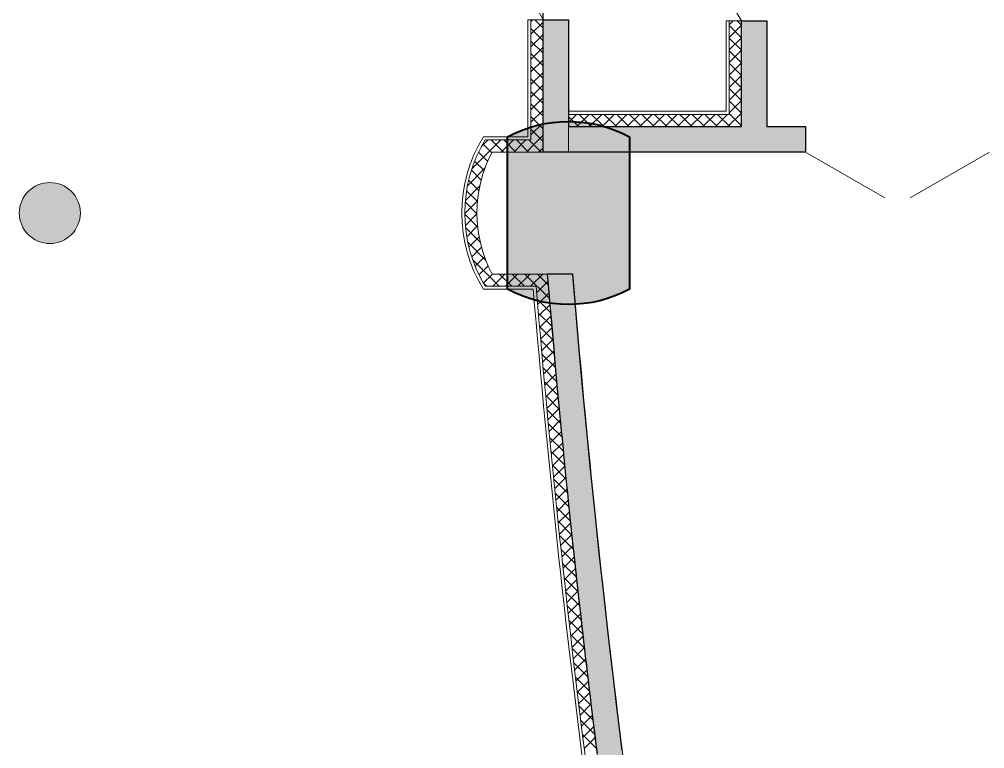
# Model space of a CAD drawing. Header units: millimetres. Extents: x 72919 to 485785, y -53256 to 338519.
# Drawn here: x 149570 to 159062, y 118273 to 125445 of the extents above; entities that cross this region are included whole.
import ezdxf

# ---------------------------------------------------------------- set-up
doc = ezdxf.new("R2010")
doc.units = ezdxf.units.MM
doc.layers.add('door', color=177, linetype='Continuous', lineweight=9)
doc.layers.add('wall', color=5, linetype='Continuous', lineweight=40)

# ---------------------------------------------------------------- blocks, each defined once
blk = doc.blocks.new('Пилон 1')
at = {"layer": 'wall', "lineweight": 9, "ltscale": 400, "true_color": 0x000000}
h = blk.add_hatch(color=18, dxfattribs=at)
h.dxf.hatch_style = 1
edge = h.paths.add_edge_path()
edge.add_line((600, -750), (600, 750))
edge.add_arc((0, -375), 1275, 61.92751, 118.07249)
edge.add_line((-600, 750), (-600, -750))
edge.add_arc((0, 375), 1275, 241.92751, 298.07249)
at = {"layer": 'wall', "color": 0, "ltscale": 400}
blk.add_lwpolyline([(600, -750), (600, 750, 0.25), (-600, 750), (-600, -750, 0.25), (600, -750)], format="xyb", dxfattribs=at)

msp = doc.modelspace()

# ---------------------------------------------------------------- hatches: boundary and pattern name
at = {"ltscale": 500, "true_color": 0x000000}
h = msp.add_hatch(color=18, dxfattribs=at)
h.dxf.hatch_style = 1
h.paths.add_polyline_path([(157300.43379, 124389.99944), (156920.43379, 124389.99944), (156920.43379, 125429.88635), (156670.43379, 125429.88635), (156670.43379, 124389.99944), (154970.43378, 124389.99944), (154970.4336, 125439.88732), (154720.43396, 125439.88738), (154720.43496, 124138.26062), (157300.43379, 124139.99944)])
h = msp.add_hatch(color=18, dxfattribs=at)
h.dxf.hatch_style = 1
edge = h.paths.add_edge_path()
edge.add_arc((149870.43379, 123539.99944), 300, 9, 369)
h = msp.add_hatch(color=18, dxfattribs=at)
h.dxf.hatch_style = 1
h.paths.add_polyline_path([(160884.91159, 113049.52659), (162320.43389, 113049.52659), (162320.43389, 115514.52659), (162323.47704, 115471.90468), (162333.01956, 115428.54401), (162347.38266, 115390.25663), (162375.76861, 115340.921), (162404.22325, 115306.55314), (162444.50281, 115271.52813), (162495.829, 115241.62804), (162544.24084, 115224.3635), (162570.43389, 115218.72261), (162570.43389, 113049.52659), (165584.67178, 113049.52659), (165584.67178, 112799.52659), (160884.91159, 112799.52659)], flags=17)
edge = h.paths.add_edge_path()
edge.add_line((156146.49084, 112397.88318), (156392.22304, 112443.90087))
edge.add_line((156392.22304, 112443.90087), (156328.29117, 112799.52659))
edge.add_line((156328.29117, 112799.52659), (159014.50601, 112799.52312))
edge.add_line((159014.50601, 112799.52312), (159014.50555, 112444.52659))
edge.add_line((159014.50555, 112444.52659), (159264.50601, 112444.5266))
edge.add_line((159264.50601, 112444.5266), (159264.50601, 112799.52659))
edge.add_line((159264.50601, 112799.52659), (159884.91227, 112799.52659))
edge.add_line((159884.91227, 112799.52659), (159884.91227, 113049.52659))
edge.add_line((159884.91227, 113049.52659), (156284.08019, 113049.52659))
edge.add_line((156284.08019, 113049.52659), (156207.46348, 113491.10859))
edge.add_line((156207.46348, 113491.10859), (156128.48617, 113958.07931))
edge.add_line((156128.48617, 113958.07931), (156046.67748, 114455.42582))
edge.add_line((156046.67748, 114455.42582), (155988.40136, 114818.83358))
edge.add_line((155988.40136, 114818.83358), (155950.80375, 115057.5856))
edge.add_line((155950.80375, 115057.5856), (155911.98443, 115307.81307))
edge.add_line((155911.98443, 115307.81307), (155880.36715, 115514.52659))
edge.add_line((155880.36715, 115514.52659), (155846.51612, 115738.86314))
edge.add_line((155846.51612, 115738.86314), (155809.29188, 115989.31376))
edge.add_line((155809.29188, 115989.31376), (155785.62944, 116150.64887))
edge.add_line((155785.62944, 116150.64887), (155766.19338, 116284.44999))
edge.add_line((155766.19338, 116284.44999), (155707.43811, 116696.29168))
edge.add_line((155707.43811, 116696.29168), (155668.99997, 116972.03816))
edge.add_line((155668.99997, 116972.03816), (155642.067, 117168.40639))
edge.add_line((155642.067, 117168.40639), (155618.71729, 117340.84866))
edge.add_line((155618.71729, 117340.84866), (155586.34281, 117583.46557))
edge.add_line((155586.34281, 117583.46557), (155548.25306, 117874.42277))
edge.add_line((155548.25306, 117874.42277), (155499.5135, 118256.00386))
edge.add_line((155499.5135, 118256.00386), (155469.02687, 118500.34083))
edge.add_line((155469.02687, 118500.34083), (155443.77174, 118706.2573))
edge.add_line((155443.77174, 118706.2573), (155412.24396, 118968.02576))
edge.add_line((155412.24396, 118968.02576), (155380.43714, 119237.71968))
edge.add_line((155380.43714, 119237.71968), (155357.11549, 119439.25903))
edge.add_line((155357.11549, 119439.25903), (155333.58045, 119646.07678))
edge.add_line((155333.58045, 119646.07678), (155312.9665, 119830.19975))
edge.add_line((155312.9665, 119830.19975), (155285.53124, 120079.79448))
edge.add_line((155285.53124, 120079.79448), (155266.09379, 120259.93613))
edge.add_line((155266.09379, 120259.93613), (155248.63158, 120424.23357))
edge.add_line((155248.63158, 120424.23357), (155228.1091, 120620.44665))
edge.add_line((155228.1091, 120620.44665), (155205.87989, 120836.98411))
edge.add_line((155205.87989, 120836.98411), (155181.28101, 121081.75902))
edge.add_line((155181.28101, 121081.75902), (155156.96525, 121329.39869))
edge.add_line((155156.96525, 121329.39869), (155131.31517, 121597.20616))
edge.add_line((155131.31517, 121597.20616), (155109.54089, 121830.24589))
edge.add_line((155109.54089, 121830.24589), (155079.6131, 122159.82248))
edge.add_line((155079.6131, 122159.82248), (155055.92399, 122428.98381))
edge.add_line((155055.92399, 122428.98381), (155039.19368, 122623.87304))
edge.add_line((155039.19368, 122623.87304), (155020.08723, 122851.67316))
edge.add_line((155020.08723, 122851.67316), (155012.84792, 122939.52659))
edge.add_line((155012.84792, 122939.52659), (154762.01092, 122939.52659))
edge.add_line((154762.01092, 122939.52659), (154773.53522, 122799.75777))
edge.add_line((154773.53522, 122799.75777), (154787.07053, 122638.34159))
edge.add_line((154787.07053, 122638.34159), (154801.73999, 122466.57593))
edge.add_line((154801.73999, 122466.57593), (154814.7439, 122316.93368))
edge.add_line((154814.7439, 122316.93368), (154825.07054, 122199.77504))
edge.add_line((154825.07054, 122199.77504), (154836.72357, 122069.2762))
edge.add_line((154836.72357, 122069.2762), (154846.986, 121955.79494))
edge.add_line((154846.986, 121955.79494), (154853.56764, 121883.70514))
edge.add_line((154853.56764, 121883.70514), (154860.26779, 121810.85635))
edge.add_line((154860.26779, 121810.85635), (154866.14598, 121747.38311))
edge.add_line((154866.14598, 121747.38311), (154872.86547, 121675.31729))
edge.add_line((154872.86547, 121675.31729), (154878.91567, 121610.86973))
edge.add_line((154878.91567, 121610.86973), (154885.58622, 121540.2877))
edge.add_line((154885.58622, 121540.2877), (154891.87758, 121474.16414))
edge.add_line((154891.87758, 121474.16414), (154899.11711, 121398.60029))
edge.add_line((154899.11711, 121398.60029), (154904.22897, 121345.57656))
edge.add_line((154904.22897, 121345.57656), (154910.00601, 121285.97811))
edge.add_line((154910.00601, 121285.97811), (154916.26942, 121221.7452))
edge.add_line((154916.26942, 121221.7452), (154921.88508, 121164.48821))
edge.add_line((154921.88508, 121164.48821), (154928.26829, 121099.78118))
edge.add_line((154928.26829, 121099.78118), (154934.90471, 121032.92394))
edge.add_line((154934.90471, 121032.92394), (154941.86384, 120963.26315))
edge.add_line((154941.86384, 120963.26315), (154948.88802, 120893.40717))
edge.add_line((154948.88802, 120893.40717), (154953.68353, 120845.9741))
edge.add_line((154953.68353, 120845.9741), (154959.56965, 120787.75363))
edge.add_line((154959.56965, 120787.75363), (154964.9692, 120735.1568))
edge.add_line((154964.9692, 120735.1568), (154971.57188, 120670.8404))
edge.add_line((154971.57188, 120670.8404), (154977.28049, 120615.53437))
edge.add_line((154977.28049, 120615.53437), (154984.50384, 120545.94732))
edge.add_line((154984.50384, 120545.94732), (154993.36077, 120461.21223))
edge.add_line((154993.36077, 120461.21223), (155001.13988, 120387.31368))
edge.add_line((155001.13988, 120387.31368), (155007.74112, 120324.98198))
edge.add_line((155007.74112, 120324.98198), (155013.95603, 120266.60966))
edge.add_line((155013.95603, 120266.60966), (155022.53514, 120186.51975))
edge.add_line((155022.53514, 120186.51975), (155032.26723, 120096.33762))
edge.add_line((155032.26723, 120096.33762), (155042.31254, 120003.98499))
edge.add_line((155042.31254, 120003.98499), (155053.57628, 119901.29348))
edge.add_line((155053.57628, 119901.29348), (155062.47598, 119820.15487))
edge.add_line((155062.47598, 119820.15487), (155069.67157, 119756.09106))
edge.add_line((155069.67157, 119756.09106), (155078.2876, 119679.08619))
edge.add_line((155078.2876, 119679.08619), (155090.24514, 119573.03078))
edge.add_line((155090.24514, 119573.03078), (155101.46526, 119474.35662))
edge.add_line((155101.46526, 119474.35662), (155109.99287, 119399.89354))
edge.add_line((155109.99287, 119399.89354), (155118.26179, 119328.11977))
edge.add_line((155118.26179, 119328.11977), (155127.6642, 119247.01273))
edge.add_line((155127.6642, 119247.01273), (155135.64124, 119178.6156))
edge.add_line((155135.64124, 119178.6156), (155145.81785, 119091.90066))
edge.add_line((155145.81785, 119091.90066), (155154.21988, 119020.75662))
edge.add_line((155154.21988, 119020.75662), (155162.46455, 118951.33351))
edge.add_line((155162.46455, 118951.33351), (155171.7372, 118873.70633))
edge.add_line((155171.7372, 118873.70633), (155182.83337, 118781.43062))
edge.add_line((155182.83337, 118781.43062), (155191.2918, 118711.53383))
edge.add_line((155191.2918, 118711.53383), (155200.26783, 118637.77192))
edge.add_line((155200.26783, 118637.77192), (155210.72146, 118552.39306))
edge.add_line((155210.72146, 118552.39306), (155220.13277, 118476.00247))
edge.add_line((155220.13277, 118476.00247), (155231.92208, 118380.93305))
edge.add_line((155231.92208, 118380.93305), (155240.57008, 118311.62804))
edge.add_line((155240.57008, 118311.62804), (155250.66058, 118231.21742))
edge.add_line((155250.66058, 118231.21742), (155258.07574, 118172.43376))
edge.add_line((155258.07574, 118172.43376), (155264.92858, 118118.33614))
edge.add_line((155264.92858, 118118.33614), (155273.46565, 118051.24555))
edge.add_line((155273.46565, 118051.24555), (155281.12649, 117991.32305))
edge.add_line((155281.12649, 117991.32305), (155291.06002, 117914.0153))
edge.add_line((155291.06002, 117914.0153), (155299.42081, 117849.28505))
edge.add_line((155299.42081, 117849.28505), (155308.12319, 117782.23308))
edge.add_line((155308.12319, 117782.23308), (155317.93424, 117707.02794))
edge.add_line((155317.93424, 117707.02794), (155325.17926, 117651.75335))
edge.add_line((155325.17926, 117651.75335), (155336.6679, 117564.55059))
edge.add_line((155336.6679, 117564.55059), (155344.7169, 117503.77837))
edge.add_line((155344.7169, 117503.77837), (155355.62294, 117421.85186))
edge.add_line((155355.62294, 117421.85186), (155365.1061, 117350.99849))
edge.add_line((155365.1061, 117350.99849), (155373.9161, 117285.49019))
edge.add_line((155373.9161, 117285.49019), (155381.8929, 117226.43594))
edge.add_line((155381.8929, 117226.43594), (155391.57439, 117155.08738))
edge.add_line((155391.57439, 117155.08738), (155403.51177, 117067.59849))
edge.add_line((155403.51177, 117067.59849), (155415.97939, 116976.78517))
edge.add_line((155415.97939, 116976.78517), (155429.18153, 116881.23585))
edge.add_line((155429.18153, 116881.23585), (155442.21525, 116787.51364))
edge.add_line((155442.21525, 116787.51364), (155450.05629, 116731.417))
edge.add_line((155450.05629, 116731.417), (155458.07743, 116674.25144))
edge.add_line((155458.07743, 116674.25144), (155470.66986, 116584.94892))
edge.add_line((155470.66986, 116584.94892), (155481.1352, 116510.73123))
edge.add_line((155481.1352, 116510.73123), (155488.75341, 116457.6323))
edge.add_line((155488.75341, 116457.6323), (155500.70187, 116374.09788))
edge.add_line((155500.70187, 116374.09788), (155510.19263, 116308.07354))
edge.add_line((155510.19263, 116308.07354), (155520.95617, 116233.54077))
edge.add_line((155520.95617, 116233.54077), (155532.39215, 116154.74899))
edge.add_line((155532.39215, 116154.74899), (155541.55008, 116091.94362))
edge.add_line((155541.55008, 116091.94362), (155554.35316, 116004.56728))
edge.add_line((155554.35316, 116004.56728), (155564.96028, 115932.55005))
edge.add_line((155564.96028, 115932.55005), (155581.25651, 115822.55279))
edge.add_line((155581.25651, 115822.55279), (155597.737, 115712.09372))
edge.add_line((155597.737, 115712.09372), (155605.4232, 115660.842))
edge.add_line((155605.4232, 115660.842), (155613.43428, 115607.60056))
edge.add_line((155613.43428, 115607.60056), (155623.86334, 115538.55645))
edge.add_line((155623.86334, 115538.55645), (155635.20491, 115463.81008))
edge.add_line((155635.20491, 115463.81008), (155648.41279, 115377.20264))
edge.add_line((155648.41279, 115377.20264), (155660.12971, 115300.76133))
edge.add_line((155660.12971, 115300.76133), (155672.90425, 115217.83117))
edge.add_line((155672.90425, 115217.83117), (155692.45606, 115091.72038))
edge.add_line((155692.45606, 115091.72038), (155708.02834, 114991.97133))
edge.add_line((155708.02834, 114991.97133), (155724.40301, 114887.73278))
edge.add_line((155724.40301, 114887.73278), (155743.93976, 114764.22014))
edge.add_line((155743.93976, 114764.22014), (155759.43457, 114666.91019))
edge.add_line((155759.43457, 114666.91019), (155778.10081, 114550.43075))
edge.add_line((155778.10081, 114550.43075), (155792.1465, 114463.31346))
edge.add_line((155792.1465, 114463.31346), (155806.18611, 114376.68066))
edge.add_line((155806.18611, 114376.68066), (155817.98597, 114304.209))
edge.add_line((155817.98597, 114304.209), (155829.81111, 114231.89011))
edge.add_line((155829.81111, 114231.89011), (155839.76863, 114171.22929))
edge.add_line((155839.76863, 114171.22929), (155848.03769, 114121.01703))
edge.add_line((155848.03769, 114121.01703), (155864.15689, 114023.55519))
edge.add_line((155864.15689, 114023.55519), (155874.80999, 113959.44341))
edge.add_line((155874.80999, 113959.44341), (155884.9579, 113898.5915))
edge.add_line((155884.9579, 113898.5915), (155897.50023, 113823.674))
edge.add_line((155897.50023, 113823.674), (155908.6215, 113757.51234))
edge.add_line((155908.6215, 113757.51234), (155919.0666, 113695.59977))
edge.add_line((155919.0666, 113695.59977), (155929.52676, 113633.81551))
edge.add_line((155929.52676, 113633.81551), (155939.28951, 113576.34498))
edge.add_line((155939.28951, 113576.34498), (155947.5162, 113528.06126))
edge.add_line((155947.5162, 113528.06126), (155957.82637, 113467.7341))
edge.add_line((155957.82637, 113467.7341), (155965.5974, 113422.39878))
edge.add_line((155965.5974, 113422.39878), (155977.56366, 113352.81329))
edge.add_line((155977.56366, 113352.81329), (155990.95031, 113275.28705))
edge.add_line((155990.95031, 113275.28705), (156008.42595, 113174.58037))
edge.add_line((156008.42595, 113174.58037), (156018.41991, 113117.23971))
edge.add_line((156018.41991, 113117.23971), (156028.36108, 113060.38136))
edge.add_line((156028.36108, 113060.38136), (156038.83591, 113000.66254))
edge.add_line((156038.83591, 113000.66254), (156051.73048, 112927.4159))
edge.add_line((156051.73048, 112927.4159), (156070.48776, 112821.38713))
edge.add_line((156070.48776, 112821.38713), (156080.17271, 112766.87975))
edge.add_line((156080.17271, 112766.87975), (156092.15567, 112699.66123))
edge.add_line((156092.15567, 112699.66123), (156102.66752, 112640.89538))
edge.add_line((156102.66752, 112640.89538), (156113.49774, 112580.34962))
edge.add_line((156113.49774, 112580.34962), (156125.81872, 112512.12167))
edge.add_line((156125.81872, 112512.12167), (156139.0499, 112438.92319))
edge.add_line((156139.0499, 112438.92319), (156146.72708, 112397.92742))
edge.add_line((167119.82512, 116414.56323), (167519.54396, 116414.56323))
edge.add_line((167519.54396, 116414.56323), (167519.54396, 116576.82173))
edge.add_line((167519.54396, 116576.82173), (167769.54396, 116576.82173))
edge.add_line((167769.54396, 116576.82173), (167769.54396, 116164.56327))
edge.add_line((167769.54396, 116164.56327), (167119.54484, 116164.56327))
edge.add_line((167119.54484, 116164.56327), (167119.54476, 116414.56327))
edge.add_line((167119.54481, 118704.56328), (167769.54433, 118704.56266))
edge.add_line((167769.54433, 118704.56266), (167769.54396, 118377.29453))
edge.add_line((167769.54396, 118377.29453), (167519.54396, 118377.29453))
edge.add_line((167519.54396, 118377.29453), (167519.54396, 118455.03619))
edge.add_line((167519.54396, 118455.03619), (167119.54402, 118455.03613))
edge.add_line((167119.54402, 118455.03613), (167119.54489, 118704.56328))
h.paths.add_polyline_path([(166869.26336, 115664.52659), (167119.82218, 115664.52659), (167119.82218, 116114.54258), (166869.26336, 116114.54258)], flags=17)
h.paths.add_polyline_path([(167119.82218, 115664.52659), (166874.17871, 115664.52659), (166869.26345, 115314.05853), (166869.26404, 115314.05853), (166869.26336, 113049.52659), (166584.67246, 113049.52659), (166584.67246, 112799.52659), (167119.82218, 112799.52659)], flags=17)

# ---------------------------------------------------------------- linework, layer by layer
at = {"color": 18, "ltscale": 500, "true_color": 0x000000}
for points in [[(154720.43396, 125439.88738), (154720.4343, 127239.88718)], [(154720.43379, 124139.99944), (154719.55771, 125439.88738), (154970.4336, 125439.88732), (154970.43379, 124389.99944), (156670.43379, 124389.99944), (156670.43379, 125429.88635), (156920.43379, 125429.88635), (156920.43379, 124389.99944), (157300.43379, 124389.99944), (157300.43379, 124139.99944), (154720.43496, 124138.26062)], [(155499.5134, 118256.47671), (155469.02676, 118500.81368), (155443.77163, 118706.73015), (155412.24385, 118968.49861), (155380.43704, 119238.19253), (155357.11538, 119439.73188), (155333.58034, 119646.54962), (155312.96639, 119830.6726), (155285.53113, 120080.26733), (155266.09369, 120260.40898), (155248.63148, 120424.70642), (155228.10899, 120620.9195), (155205.87979, 120837.45696), (155181.2809, 121082.23187), (155156.96514, 121329.87154), (155131.31506, 121597.67901), (155109.54079, 121830.71874), (155079.61299, 122160.29533), (155055.92388, 122429.45666), (155039.19357, 122624.34589), (155020.08712, 122852.14601), (155012.84782, 122939.99944), (154762.01082, 122939.99944), (154773.53511, 122800.23062), (154787.07043, 122638.81444), (154801.73988, 122467.04878), (154814.74379, 122317.40653), (154825.07044, 122200.24789), (154836.72346, 122069.74904), (154846.9859, 121956.26779), (154853.56753, 121884.17799), (154860.26768, 121811.32919), (154866.14587, 121747.85596), (154872.86537, 121675.79014), (154878.91556, 121611.34258), (154885.58611, 121540.76055), (154891.87747, 121474.63699), (154899.117, 121399.07314), (154904.22886, 121346.04941), (154910.0059, 121286.45096), (154916.26931, 121222.21805), (154921.88497, 121164.96106), (154928.26819, 121100.25403), (154934.9046, 121033.39679), (154941.86374, 120963.736), (154948.88792, 120893.88002), (154959.56955, 120788.22648), (154971.57177, 120671.31325), (154977.28039, 120616.00722), (154984.50373, 120546.42017), (154993.36066, 120461.68508), (155001.13977, 120387.78652), (155007.74101, 120325.45483), (155013.95592, 120267.08251), (155022.53503, 120186.9926), (155032.26713, 120096.81046), (155042.31243, 120004.45784), (155062.47587, 119820.62772), (155069.67147, 119756.56391), (155078.28749, 119679.55904), (155090.24503, 119573.50363), (155101.46515, 119474.82947), (155109.99277, 119400.36639), (155118.26168, 119328.59262), (155127.6641, 119247.48557), (155135.64113, 119179.08845), (155145.81774, 119092.37351), (155154.21977, 119021.22947), (155162.46444, 118951.80636), (155171.7371, 118874.17918), (155182.83327, 118781.90347), (155191.2917, 118712.00668), (155200.26772, 118638.24477), (155210.72136, 118552.86591), (155220.13267, 118476.47532), (155231.92197, 118381.40589), (155240.56997, 118312.10089), (155250.66047, 118231.69027)]]:
    msp.add_lwpolyline(points, dxfattribs=at)
at = {"layer": 'door', "linetype": 'ByBlock'}
for p, q in [((154295.4837, 126247.55263), (154720.43397, 125438.21852)), ((156670.43379, 125429.88635), (156220.43379, 126209.30921)), ((157300.43379, 124139.99944), (158079.85665, 123689.99944)), ((159110.43379, 124139.99944), (158331.01092, 123689.99944))]:
    msp.add_line(p, q, dxfattribs=at)
at = {"layer": 'wall', "color": 18, "lineweight": 18, "ltscale": 0.007407, "true_color": 0x000000}
for p, q in [((154970.4336, 125439.88732), (154720.4336, 125439.88732)), ((154720.43379, 124139.99944), (154720.43378, 125439.88732)), ((154720.43396, 125439.88738), (154970.43391, 125439.88718))]:
    msp.add_line(p, q, dxfattribs=at)
at = {"layer": 'wall', "color": 18, "lineweight": 18, "ltscale": 0.007407, "true_color": 0x000000, "extrusion": (0, 1, 0)}
msp.add_line((156670.43379, 125429.88635), (156520.43379, 125429.88635), dxfattribs=at)
at = {"layer": 'wall', "color": 18, "lineweight": 18, "ltscale": 0.007407, "true_color": 0x000000, "extrusion": (-0.707107, -0.707107, 0)}
for p, q in [((154288.97714, 122819.99944), (154028.17989, 123080.79669)), ((154782.06759, 122698.14005), (154540.2082, 122939.99944))]:
    msp.add_line(p, q, dxfattribs=at)
at = {"layer": 'wall', "color": 18, "lineweight": 18, "ltscale": 0.007407, "true_color": 0x000000}
for points in [[(154570.43396, 125439.8874), (154570.43381, 124289.99944)], [(154600.4338, 124259.99944), (154600.43396, 125439.8874)], [(154970.43379, 124389.99944), (156670.43379, 124389.99944), (156670.43379, 125429.88635), (156920.43379, 125429.88635), (156920.43379, 124389.99944), (157300.43379, 124389.99944), (157300.43379, 124139.99944), (154970.43379, 124139.99944), (154970.43378, 125439.88718)], [(156520.43379, 125429.88635), (156520.43379, 124539.99944)], [(156550.43379, 124509.99944), (156550.43379, 125429.88635)], [(156670.43379, 125429.88635), (156670.43379, 124389.99944)], [(156550.43379, 125267.38361), (156670.43379, 125388.27051)], [(156670.43379, 125263.54658), (156550.43379, 125384.43348)], [(154720.43392, 125110.90377), (154600.43394, 125230.90375)], [(156550.43379, 125143.63992), (156670.43379, 125263.63992)], [(156670.43379, 125139.80289), (156550.43379, 125259.80289)], [(156550.43379, 125019.89623), (156670.43379, 125139.89623)], [(154600.43389, 124927.05164), (154720.43391, 125047.05166)], [(154720.43388, 124863.41643), (154600.4339, 124983.41641)], [(154720.43387, 124739.67276), (154600.43388, 124859.67274)], [(156550.43379, 124773.40886), (156670.43379, 124893.40886)], [(154600.43386, 124679.56423), (154720.43388, 124799.56425)], [(156550.43379, 124649.66517), (156670.43379, 124769.66517)], [(154600.43384, 124555.82053), (154720.43386, 124675.82055)], [(156550.43379, 124525.92149), (156670.43379, 124645.92149)], [(156670.43379, 124522.08446), (156550.43379, 124642.08446)], [(156520.43379, 124539.99944), (154970.43379, 124539.99944)], [(154970.43379, 124430.84573), (155049.5875, 124509.99944)], [(155193.85087, 124389.99944), (155073.85087, 124509.99944)], [(155177.07488, 124389.99944), (155297.07488, 124509.99944)], [(155300.81856, 124389.99944), (155420.81856, 124509.99944)], [(155441.33824, 124389.99944), (155321.33824, 124509.99944)], [(155565.08193, 124389.99944), (155445.08193, 124509.99944)], [(155548.30594, 124389.99944), (155668.30594, 124509.99944)], [(155688.82562, 124389.99944), (155568.82562, 124509.99944)], [(155672.04962, 124389.99944), (155792.04962, 124509.99944)], [(155812.5693, 124389.99944), (155692.5693, 124509.99944)], [(155795.79331, 124389.99944), (155915.79331, 124509.99944)], [(155919.537, 124389.99944), (156039.537, 124509.99944)], [(156183.80036, 124389.99944), (156063.80036, 124509.99944)], [(156167.02437, 124389.99944), (156287.02437, 124509.99944)], [(156307.54405, 124389.99944), (156187.54405, 124509.99944)], [(156431.28774, 124389.99944), (156311.28774, 124509.99944)], [(156670.43379, 124398.34077), (156550.43379, 124518.34077)], [(154151.10412, 124259.99944), (154600.4338, 124259.99944)], [(154330.15769, 124139.99944), (154210.15769, 124259.99944)], [(154308.35644, 124139.99944), (154428.35644, 124259.99944)], [(154453.90138, 124139.99944), (154333.90138, 124259.99944)], [(154432.10013, 124139.99944), (154552.10013, 124259.99944)], [(154577.64506, 124139.99944), (154457.64506, 124259.99944)], [(154701.38875, 124139.99944), (154581.38875, 124259.99944)], [(154111.40418, 124190.53455), (154162.0036, 124241.13397)], [(154075.38955, 123652.30546), (153967.86382, 123759.83119)], [(154070.45035, 123533.50098), (153954.71715, 123649.23418)], [(153955.92569, 123416.33763), (154070.46641, 123530.87835)], [(154103.06241, 123253.40155), (153957.59071, 123398.87324)], [(153991.41779, 123204.34236), (154092.24574, 123305.17031)], [(154018.96271, 123108.14359), (154115.35648, 123204.53736)], [(154090.03356, 122931.72707), (154180.37186, 123022.06537)], [(154218.18455, 122936.13437), (154222.04962, 122939.99944)], [(154349.537, 122819.99944), (154469.537, 122939.99944)], [(154597.02437, 122819.99944), (154717.02437, 122939.99944)], [(154770.80475, 122833.14657), (154714.99587, 122888.95546)], [(154151.10412, 122819.99944), (154150.85799, 122819.57342)], [(154793.51585, 122562.94811), (154661.94937, 122694.51458)], [(154676.07936, 122527.82338), (154787.07043, 122638.81444)], [(154685.88615, 122413.88648), (154796.77884, 122524.77917)], [(154816.97192, 122292.00466), (154685.01402, 122423.96256)], [(154715.9714, 122072.74066), (154826.57125, 122183.34052)], [(154726.22046, 121959.24604), (154836.72346, 122069.74904)], [(154853.56753, 121884.17799), (154721.01431, 122016.73121)], [(154878.91556, 121611.34258), (154745.9599, 121744.29825)], [(154757.62558, 121619.4201), (154867.84026, 121729.63478)], [(154891.87747, 121474.63699), (154758.71889, 121607.79557)], [(154768.3123, 121506.36314), (154878.43162, 121616.48246)], [(154905.03249, 121337.73828), (154771.66984, 121471.10093)], [(154918.3815, 121200.64558), (154784.81364, 121334.21345)], [(154801.02359, 121167.84337), (154910.85901, 121277.67879)], [(154931.92541, 121063.35798), (154798.15116, 121197.13224)], [(154812.14347, 121055.21955), (154921.88497, 121164.96106)], [(154973.73564, 120650.3167), (154839.33513, 120784.71721)], [(154869.35125, 120493.7089), (154978.62856, 120602.98621)], [(154881.11259, 120381.72656), (154990.29812, 120490.91209)], [(155017.33308, 120235.4882), (154882.29544, 120370.52584)], [(154904.95291, 120158.07951), (155013.95592, 120267.08251)], [(155032.26713, 120096.81046), (154897.01464, 120232.06295)], [(155047.40356, 119957.93034), (154911.93497, 120093.39893)], [(154917.03137, 120046.41427), (155025.94363, 120155.32653)], [(154929.215, 119934.85421), (155038.03685, 120043.67607)], [(155062.74335, 119818.84686), (154927.0574, 119954.53282)], [(154941.50354, 119823.39907), (155050.23534, 119932.13087)], [(155078.28749, 119679.55904), (154942.3829, 119815.46363)], [(154953.89674, 119712.04858), (155062.53881, 119820.69066)], [(155094.03696, 119540.06588), (154957.91245, 119676.1904)], [(155004.51094, 119267.68804), (155112.79748, 119375.97457)], [(155017.42357, 119156.85698), (155125.62205, 119265.05546)], [(155159.10836, 118980.01973), (155022.09104, 119117.03706)], [(155043.55795, 118935.50399), (155151.5813, 119043.52734)], [(155175.89972, 118839.48469), (155038.65584, 118976.72857)], [(155056.77921, 118824.98156), (155164.71548, 118932.91783)], [(155192.90255, 118698.73817), (155055.43078, 118836.20995)], [(155083.52861, 118604.24359), (155191.2917, 118712.00668)], [(155227.54692, 118416.60643), (155089.6152, 118554.53816)], [(155110.68557, 118383.91317), (155218.27675, 118491.50436)]]:
    msp.add_lwpolyline(points, dxfattribs=at)
at = {"layer": 'wall', "color": 18, "lineweight": 18, "ltscale": 0.007407, "true_color": 0x000000, "extrusion": (-1.37308e-07, -1, 0), "elevation": -125439.90862}
msp.add_lwpolyline([(154600.41674, 0), (154570.41674, 0)], dxfattribs=at)
at = {"layer": 'wall', "color": 18, "lineweight": 18, "ltscale": 0.007407, "true_color": 0x000000, "extrusion": (0.707107, -0.707107, 0)}
for points, elevation in [([(197918.28062, 0), (198087.98627, 0)], 20719.74981), ([(198005.78065, 0), (198031.03982, 0)], 20632.24981), ([(199363.41687, 0), (199416.97618, 0)], 22032.32978), ([(197830.7806, 0), (198000.48625, 0)], 20807.24981), ([(197743.28057, 0), (197912.98622, 0)], 20894.74981), ([(199013.49684, 0), (199182.49536, 0)], 22382.24981), ([(197568.28053, 0), (197737.98618, 0)], 21069.74981), ([(197305.78045, 0), (197475.4861, 0)], 21332.24981), ([(197596.27405, 0), (197765.97968, 0)], 21682.24981), ([(197858.77405, 0), (198028.47968, 0)], 21944.74981), ([(198296.27405, 0), (198465.97968, 0)], 22382.24981), ([(198471.27405, 0), (198640.97968, 0)], 22557.24981), ([(198558.77405, 0), (198728.47968, 0)], 22644.74981), ([(198646.27405, 0), (198833.20247, 0)], 22732.24981), ([(197218.28043, 0), (197387.98608, 0)], 21419.74981), ([(198733.77405, 0), (198739.73826, 0)], 22819.74981), ([(198739.73826, 0), (198745.70247, 0)], 22819.74981), ([(196572.6708, 0), (196974.92628, 0)], 21244.74981), ([(196860.74648, 0), (196887.42628, 0)], 21157.24981), ([(197184.10335, 0), (197300.48606, 0)], 21507.24981), ([(197067.72066, 0), (197184.10335, 0)], 21507.24981), ([(197155.22066, 0), (197184.10334, 0)], 21594.74981), ([(197184.10334, 0), (197212.98603, 0)], 21594.74981), ([(196423.31207, 0), (196667.35245, 0)], 21332.24981), ([(196306.83094, 0), (196508.57424, 0)], 21419.74981), ([(196211.55636, 0), (196389.28802, 0)], 21507.24981), ([(196064.31636, 0), (196215.15756, 0)], 21682.24981), ([(195917.68462, 0), (196049.17373, 0)], 21944.74981), ([(195856.76818, 0), (195977.7526, 0)], 22119.74981), ([(195900.95876, 0), (196070.66438, 0)], 22207.24981), ([(196075.95876, 0), (196245.66438, 0)], 22382.24981), ([(196160.49425, 0), (196317.73921, 0)], 22557.24981), ([(196086.54791, 0), (196243.65265, 0)], 22644.74981), ([(195865.65418, 0), (196022.34154, 0)], 22907.24981), ([(195792.33664, 0), (195948.88596, 0)], 22994.74981), ([(195573.31933, 0), (195729.45773, 0)], 23257.24981), ([(195500.62398, 0), (195656.62647, 0)], 23344.74981), ([(195283.46352, 0), (195439.06141, 0)], 23607.24981), ([(195211.3839, 0), (195366.84796, 0)], 23694.74981), ([(194996.06113, 0), (195151.12676, 0)], 23957.24981), ([(194924.59093, 0), (195079.52477, 0)], 24044.74981), ([(194853.27212, 0), (195008.07467, 0)], 24132.24981), ([(194782.10431, 0), (194936.77606, 0)], 24219.74981), ([(194569.50308, 0), (194723.78543, 0)], 24482.24981), ([(194148.32677, 0), (194301.84345, 0)], 25007.24981), ([(194009.11678, 0), (194162.38206, 0)], 25182.24981), ([(193801.40006, 0), (193954.29175, 0)], 25444.74981), ([(193594.99275, 0), (193747.515, 0)], 25707.24981), ([(193458.11065, 0), (193610.38889, 0)], 25882.24981), ([(193321.80354, 0), (193473.83956, 0)], 26057.24981)]:
    msp.add_lwpolyline(points, dxfattribs=dict(at, elevation=elevation))
at = {"layer": 'wall', "color": 18, "lineweight": 18, "ltscale": 0.007407, "true_color": 0x000000, "extrusion": (-1.37306e-07, -1, 0), "elevation": -125439.90862}
msp.add_lwpolyline([(154600.41674, 0), (154720.41674, 0)], dxfattribs=at)
at = {"layer": 'wall', "color": 18, "lineweight": 18, "ltscale": 0.007407, "true_color": 0x000000, "extrusion": (-0.707107, -0.707107, 0)}
for points, elevation in [([(20762.0996, 0), (20646.84646, 0)], -198045.63647), ([(20849.59958, 0), (20679.89398, 0)], -197958.13647), ([(22383.02292, 0), (22213.31729, 0)], -199182.42936), ([(22557.31581, 0), (22387.61019, 0)], -199008.13647), ([(22644.81581, 0), (22475.11019, 0)], -198920.63647), ([(21462.09941, 0), (21292.39381, 0)], -197345.63647), ([(21694.11223, 0), (21553.15276, 0)], -197608.13647), ([(22394.11223, 0), (22224.4066, 0)], -198308.13647), ([(21304.09073, 0), (21175.91392, 0)], -196733.13647), ([(21389.22633, 0), (21252.20075, 0)], -196558.13647), ([(21445.30364, 0), (21301.79257, 0)], -196470.63647), ([(22339.42752, 0), (22169.7219, 0)], -196033.13647), ([(22426.92752, 0), (22257.2219, 0)], -196120.63647), ([(22151.7627, 0), (22114.81251, 0)], -195858.13647), ([(22164.42752, 0), (22151.34662, 0)], -195858.13647), ([(22894.40668, 0), (22708.06756, 0)], -196033.13647), ([(23207.85983, 0), (23020.68346, 0)], -195770.63647), ([(23418.16738, 0), (23230.42504, 0)], -195595.63647), ([(24055.62459, 0), (23866.14569, 0)], -195070.63647), ([(24162.83368, 0), (23973.05956, 0)], -194983.13647), ([(24378.09171, 0), (24187.72207, 0)], -194808.13647), ([(24486.1433, 0), (24295.47331, 0)], -194720.63647), ([(25250.51897, 0), (25057.69698, 0)], -194108.13647), ([(25360.87712, 0), (25167.74041, 0)], -194020.63647), ([(25471.52995, 0), (25278.07666, 0)], -193933.13647), ([(25917.11733, 0), (25722.37863, 0)], -193583.13647)]:
    msp.add_lwpolyline(points, dxfattribs=dict(at, elevation=elevation))
at = {"layer": 'wall', "color": 18, "lineweight": 18, "ltscale": 0.007407, "true_color": 0x000000, "extrusion": (1, -1.37306e-07, 0), "elevation": 154720.41674}
msp.add_lwpolyline([(125439.90862, 0), (124140.02069, 0)], dxfattribs=at)
at = {"layer": 'wall', "color": 18, "lineweight": 18, "ltscale": 0.007407, "true_color": 0x000000, "extrusion": (0.707107, 0.707107, 0)}
for points, elevation in [([(-22119.89579, 0), (-22060.9101, 0)], 199445.5565), ([(-21024.59953, 0), (-20854.89393, 0)], 197783.13647), ([(-22469.81581, 0), (-22300.81729, 0)], 199095.63647), ([(-21287.09946, 0), (-21117.39386, 0)], 197520.63647), ([(-21374.59944, 0), (-21204.89383, 0)], 197433.13647), ([(-21869.11223, 0), (-21699.4066, 0)], 197783.13647), ([(-22306.61223, 0), (-22136.9066, 0)], 198220.63647), ([(-22744.11223, 0), (-22574.4066, 0)], 198658.13647), ([(-21549.59939, 0), (-21379.89378, 0)], 197258.13647), ([(-21273.14038, 0), (-21147.91661, 0)], 196820.63647), ([(-21342.52481, 0), (-21210.4915, 0)], 196645.63647), ([(-21690.90431, 0), (-21510.70832, 0)], 196208.13647), ([(-21980.03939, 0), (-21728.06738, 0)], 196033.13647), ([(-22504.40899, 0), (-22432.2219, 0)], 196295.63647), ([(-23103.10889, 0), (-22916.21316, 0)], 195858.13647), ([(-26141.71757, 0), (-25946.32446, 0)], 193408.13647)]:
    msp.add_lwpolyline(points, dxfattribs=dict(at, elevation=elevation))
at = {"layer": 'wall', "color": 18, "lineweight": 18, "ltscale": 0.007407, "true_color": 0x000000, "extrusion": (1, 0, 0), "elevation": 154970.43379}
msp.add_lwpolyline([(124389.99944, 0), (124539.99944, 0)], dxfattribs=at)
at = {"layer": 'wall', "color": 18, "lineweight": 18, "ltscale": 0.007407, "true_color": 0x000000, "extrusion": (0, 1, 0)}
for points, elevation in [([(-154970.43379, 0), (-156550.43379, 0)], 124509.99944), ([(-156670.43379, 0), (-154970.43379, 0)], 124389.99944), ([(-154570.43381, 0), (-154133.7717, 0)], 124289.99944), ([(-154720.43379, 0), (-154220.43379, 0)], 124139.99944)]:
    msp.add_lwpolyline(points, dxfattribs=dict(at, elevation=elevation))
at = {"layer": 'wall', "color": 18, "lineweight": 18, "ltscale": 0.007407, "true_color": 0x000000, "extrusion": (0.865877, 0.500258, 0)}
for points, elevation in [([(30479.02493, 0), (30478.53291, 0)], 195637.85266), ([(30479.02489, 0), (30478.53287, 0)], 195637.85267)]:
    msp.add_lwpolyline(points, dxfattribs=dict(at, elevation=elevation))
at = {"layer": 'wall', "color": 18, "lineweight": 18, "ltscale": 0.007407, "true_color": 0x000000, "extrusion": (-8.59825e-13, -1, 0), "elevation": -122939.99944}
msp.add_lwpolyline([(154220.43379, 0), (154762.01082, 0)], dxfattribs=at)
at = {"layer": 'wall', "color": 18, "lineweight": 18, "ltscale": 0.007407, "true_color": 0x000000}
msp.add_lwpolyline([(159014.50591, 112799.99944), (156328.29107, 112799.99944, 0.0008336261), (156392.22294, 112444.37372), (156146.49074, 112398.35603, -0.0244879507), (154762.01082, 122939.99944)], format="xyb", dxfattribs=at)
at = {"layer": 'wall', "color": 18, "lineweight": 18, "ltscale": 0.007407, "true_color": 0x000000, "extrusion": (-9.50142e-13, -1, 0), "elevation": -122789.99944}
msp.add_lwpolyline([(154623.86831, 0), (154133.7717, 0)], dxfattribs=at)
at = {"layer": 'wall', "color": 18, "lineweight": 18, "ltscale": 0.007407, "true_color": 0x000000, "extrusion": (-9.29683e-13, -1, 0), "elevation": -122819.99944}
msp.add_lwpolyline([(154150.60116, 0), (154651.48272, 0)], dxfattribs=at)
at = {"layer": 'wall', "color": 18, "lineweight": 18, "ltscale": 0.007407, "true_color": 0x000000, "extrusion": (-0.707107, 0.707107, 0), "elevation": -25094.74981}
msp.add_lwpolyline([(-194078.64832, 0), (-194232.03906, 0)], dxfattribs=at)
at = {"layer": 'wall', "color": 18, "lineweight": 18, "ltscale": 0.007407, "true_color": 0x000000}
msp.add_circle((149870.43379, 123539.99944), 300, dxfattribs=at)
at = {"layer": 'wall', "color": 18, "lineweight": 18, "ltscale": 0.007407, "true_color": 0x000000, "extrusion": (0, 0, -1)}
for centre, radius, start, end in [((-155345.43379, 123539.99944), 1395, 328.906617651, 31.093382349), ((-263010.43379, 131794.99944), 108760, 349.7123667834, 355.250645262), ((-263010.43379, 131794.99944), 108730, 349.7123667834, 355.2651948042)]:
    msp.add_arc(centre, radius, start, end, dxfattribs=at)
at = {"layer": 'wall', "color": 18, "lineweight": 18, "ltscale": 0.007407, "true_color": 0x000000}
for centre, radius, start, end in [((155345.43379, 123539.99944), 1425, 148.243136142, 211.756863858), ((155345.43379, 123539.99944), 1275, 151.927513065, 208.072486935), ((263010.43379, 131794.99944), 108610, 184.676529737, 190.2876332166), ((263010.43379, 131794.99944), 108360, 184.6873431774, 189.9616042608), ((263010.43379, 131794.99944), 108730, 184.7348051958, 190.2876332166)]:
    msp.add_arc(centre, radius, start, end, dxfattribs=at)

# ---------------------------------------------------------------- block references
at = {"layer": 'wall', "color": 18, "lineweight": 18, "ltscale": 0.007407, "true_color": 0x000000, "xscale": -1, "rotation": 180}
msp.add_blockref('Пилон 1', (154970.43379, 123539.99944), dxfattribs=at)

doc.saveas('drawing.dxf')
